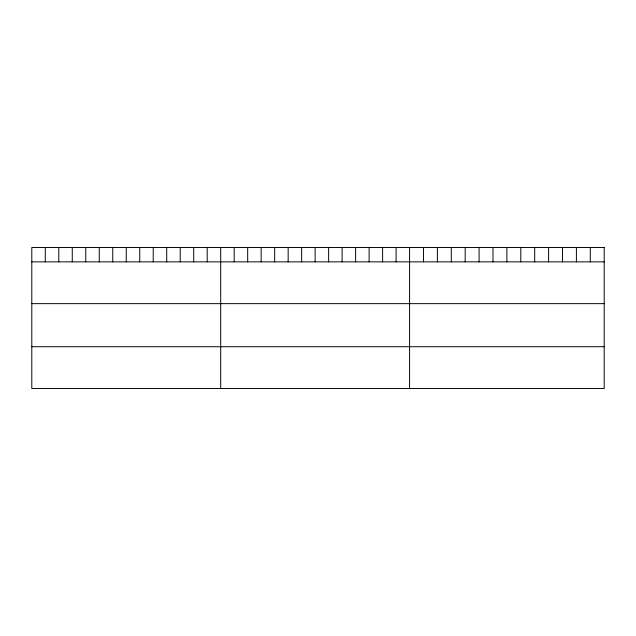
<?xml version="1.0" encoding="UTF-8"?>
<svg xmlns="http://www.w3.org/2000/svg" width="636" height="636" viewBox="0 0 636 636"><rect width="100%" height="100%" fill="white"/><g stroke="black" fill="none" stroke-linecap="round" stroke-linejoin="round"><path stroke-width="0.95" d="M31.8 261.857L604.2 261.857M31.8 303.65L604.2 303.65M31.8 346.715L604.2 346.715M590.295 247.491L590.295 261.857M576.399 247.491L576.399 261.857M562.494 247.491L562.494 261.857M548.598 247.491L548.598 261.857M534.693 247.491L534.693 261.857M520.797 247.491L520.797 261.857M506.892 247.491L506.892 261.857M492.987 247.491L492.987 261.857M479.091 247.491L479.091 261.857M465.186 247.491L465.186 261.857M451.29 247.491L451.29 261.857M437.385 247.491L437.385 261.857M423.489 247.491L423.489 261.857M409.584 247.491L409.584 388.509M396.093 247.491L396.093 261.857M382.602 247.491L382.602 261.857M369.111 247.491L369.111 261.857M355.611 247.491L355.611 261.857M342.12 247.491L342.12 261.857M328.629 247.491L328.629 261.857M315.138 247.491L315.138 261.857M301.647 247.491L301.647 261.857M288.156 247.491L288.156 261.857M274.665 247.491L274.665 261.857M261.165 247.491L261.165 261.857M247.674 247.491L247.674 261.857M234.183 247.491L234.183 261.857M220.692 247.491L220.692 388.509M207.201 247.491L207.201 261.857M193.71 247.491L193.71 261.857M180.219 247.491L180.219 261.857M166.719 247.491L166.719 261.857M153.228 247.491L153.228 261.857M139.737 247.491L139.737 261.857M126.246 247.491L126.246 261.857M112.755 247.491L112.755 261.857M99.264 247.491L99.264 261.857M85.773 247.491L85.773 261.857M72.273 247.491L72.273 261.857M58.782 247.491L58.782 261.857M45.291 247.491L45.291 261.857M604.2 247.491L31.8 247.491L31.8 388.509L604.2 388.509L604.2 247.491"/></g></svg>
